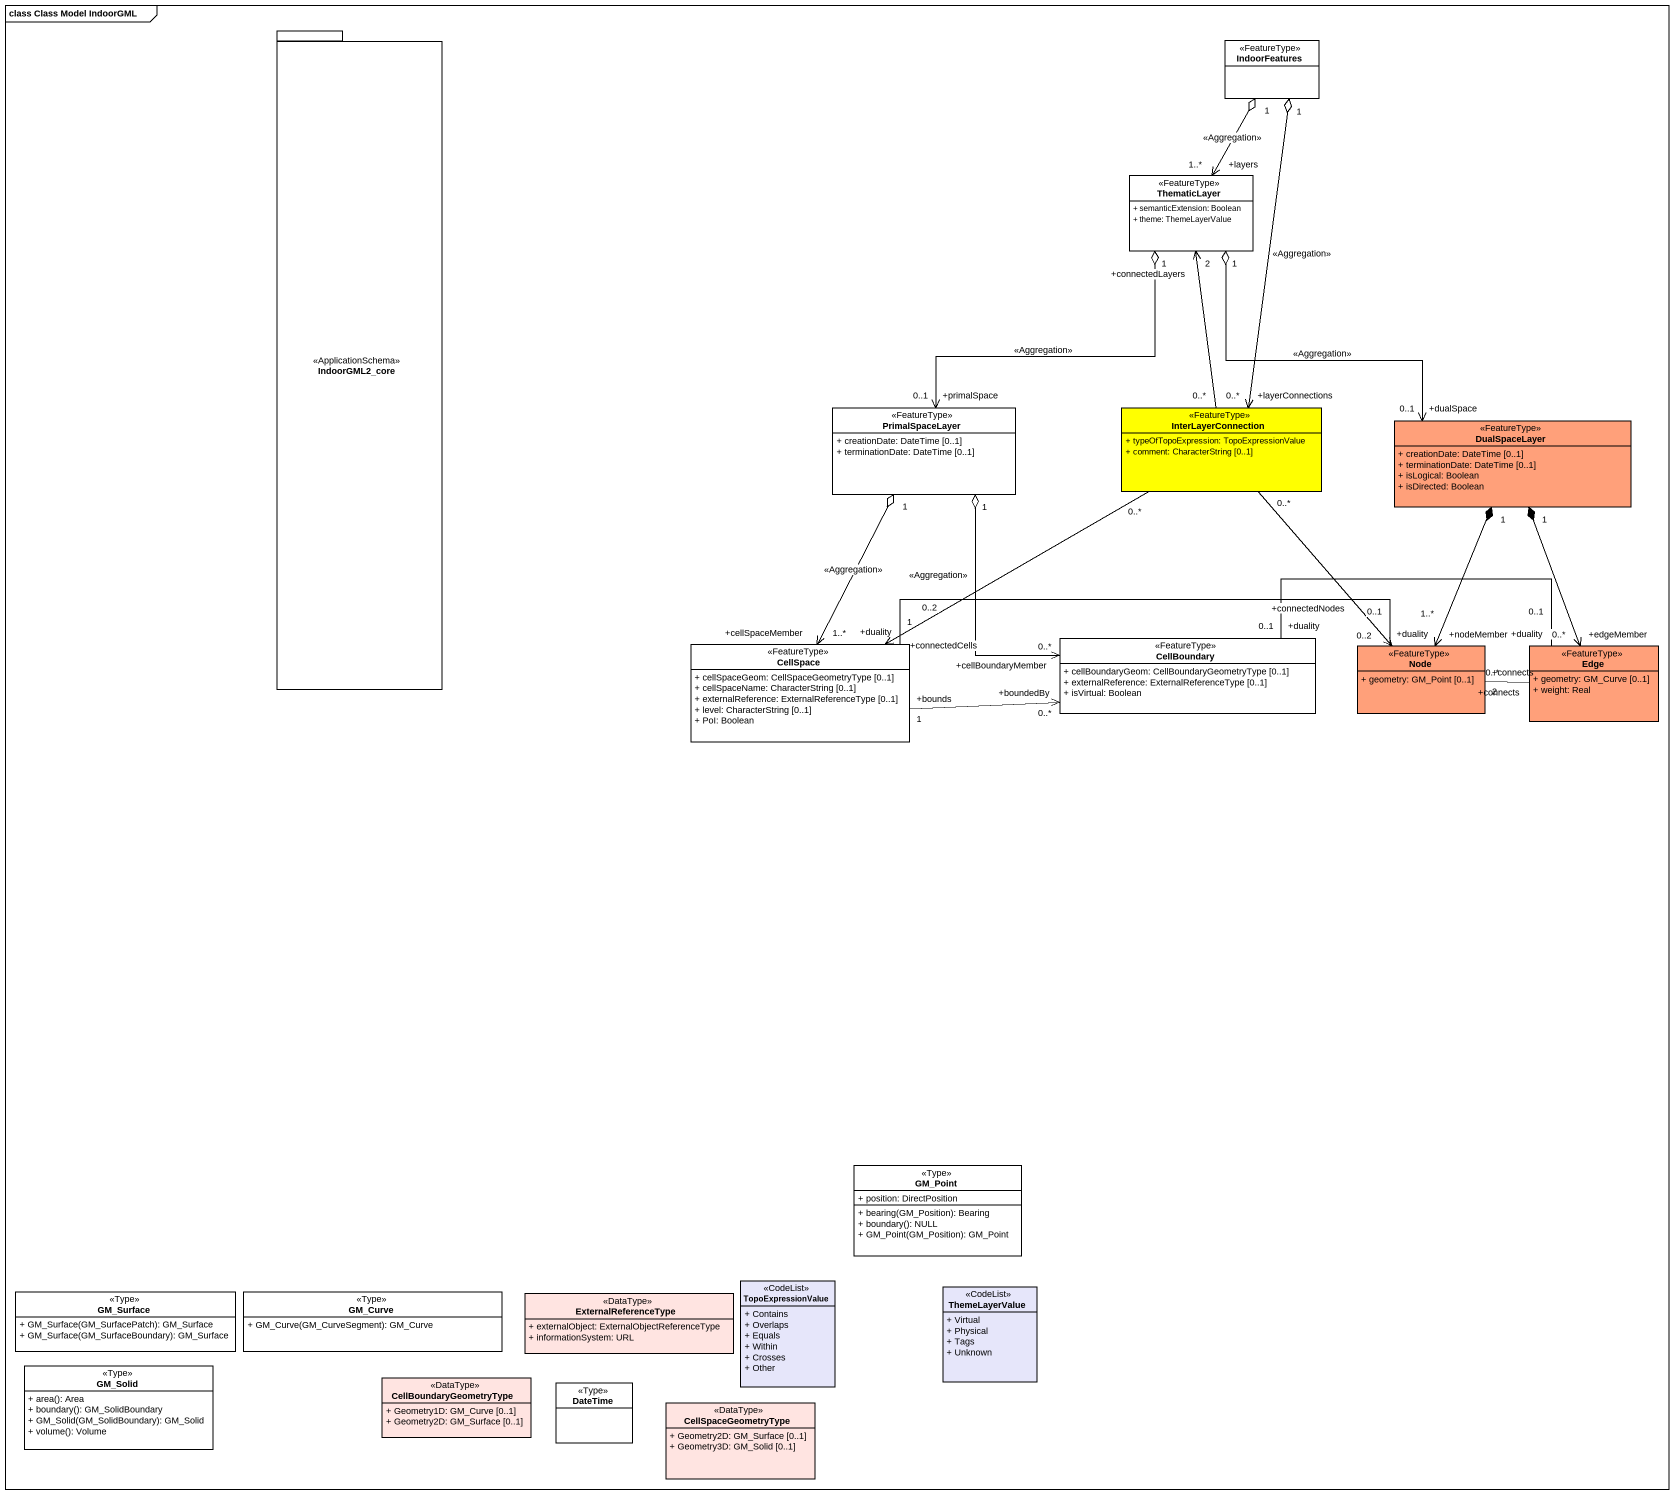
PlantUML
@startuml
mainframe class Class Model IndoorGML
hide circle
hide empty members
skinparam classAttributeIconSize 0
package IndoorGML2_core <<ApplicationSchema>> {
}
class IndoorFeatures <<FeatureType>>
class ThematicLayer <<FeatureType>> {
  + semanticExtension: Boolean
  + theme: ThemeLayerValue
}
class PrimalSpaceLayer <<FeatureType>> {
  + creationDate: DateTime [0..1]
  + terminationDate: DateTime [0..1]
}
class InterLayerConnection <<FeatureType>> #FFFF00 {
  + typeOfTopoExpression: TopoExpressionValue
  + comment: CharacterString [0..1]
}
class DualSpaceLayer <<FeatureType>> #FFA07A {
  + creationDate: DateTime [0..1]
  + terminationDate: DateTime [0..1]
  + isLogical: Boolean
  + isDirected: Boolean
}
class CellSpace <<FeatureType>> {
  + cellSpaceGeom: CellSpaceGeometryType [0..1]
  + cellSpaceName: CharacterString [0..1]
  + externalReference: ExternalReferenceType [0..1]
  + level: CharacterString [0..1]
  + PoI: Boolean
}
class CellBoundary <<FeatureType>> {
  + cellBoundaryGeom: CellBoundaryGeometryType [0..1]
  + externalReference: ExternalReferenceType [0..1]
  + isVirtual: Boolean
}
class "Node" as Node_ <<FeatureType>> #FFA07A {
  + geometry: GM_Point [0..1]
}
class Edge <<FeatureType>> #FFA07A {
  + geometry: GM_Curve [0..1]
  + weight: Real
}
class GM_Point <<Type>> {
  + position: DirectPosition
  + bearing(GM_Position): Bearing
  + boundary(): NULL
  + GM_Point(GM_Position): GM_Point
}
class GM_Surface <<Type>> {
  + GM_Surface(GM_SurfacePatch): GM_Surface
  + GM_Surface(GM_SurfaceBoundary): GM_Surface
}
class GM_Curve <<Type>> {
  + GM_Curve(GM_CurveSegment): GM_Curve
}
class ExternalReferenceType <<DataType>> #FFE4E1 {
  + externalObject: ExternalObjectReferenceType
  + informationSystem: URL
}
class TopoExpressionValue <<CodeList>> #E6E6FA {
  + Contains
  + Overlaps
  + Equals
  + Within
  + Crosses
  + Other
}
class ThemeLayerValue <<CodeList>> #E6E6FA {
  + Virtual
  + Physical
  + Tags
  + Unknown
}
class GM_Solid <<Type>> {
  + area(): Area
  + boundary(): GM_SolidBoundary
  + GM_Solid(GM_SolidBoundary): GM_Solid
  + volume(): Volume
}
class CellBoundaryGeometryType <<DataType>> #FFE4E1 {
  + Geometry1D: GM_Curve [0..1]
  + Geometry2D: GM_Surface [0..1]
}
class DateTime <<Type>>
class CellSpaceGeometryType <<DataType>> #FFE4E1 {
  + Geometry2D: GM_Surface [0..1]
  + Geometry3D: GM_Solid [0..1]
}
IndoorFeatures "1" o--> "+layers\n1..*" ThematicLayer : <<Aggregation>>
IndoorFeatures "1" o--> "+layerConnections\n0..*" InterLayerConnection : <<Aggregation>>
ThematicLayer "1" o--> "+primalSpace\n0..1" PrimalSpaceLayer : <<Aggregation>>
ThematicLayer "1" o--> "+dualSpace\n0..1" DualSpaceLayer : <<Aggregation>>
PrimalSpaceLayer "1" o--> "+cellSpaceMember\n1..*" CellSpace : <<Aggregation>>
PrimalSpaceLayer "1" o--> "+cellBoundaryMember\n0..*" CellBoundary : <<Aggregation>>
InterLayerConnection "0..*" -up-> "+connectedLayers\n2" ThematicLayer
InterLayerConnection "0..*" -left-> "+connectedCells\n0..2" CellSpace
InterLayerConnection "0..*" --> "+connectedNodes\n0..2" Node_
CellSpace "+bounds\n1" -right-> "+boundedBy\n0..*" CellBoundary
CellSpace "+duality\n1" -right- "+duality\n0..1" Node_
CellBoundary "+duality\n0..1" -right- "+duality\n0..1" Edge
Node_ "+nodeMember\n1..*" <-up-* "1" DualSpaceLayer
Node_ "+connects\n2" -right- "+connects\n0..*" Edge
Edge "+edgeMember\n0..*" <-up-* "1" DualSpaceLayer
@enduml
